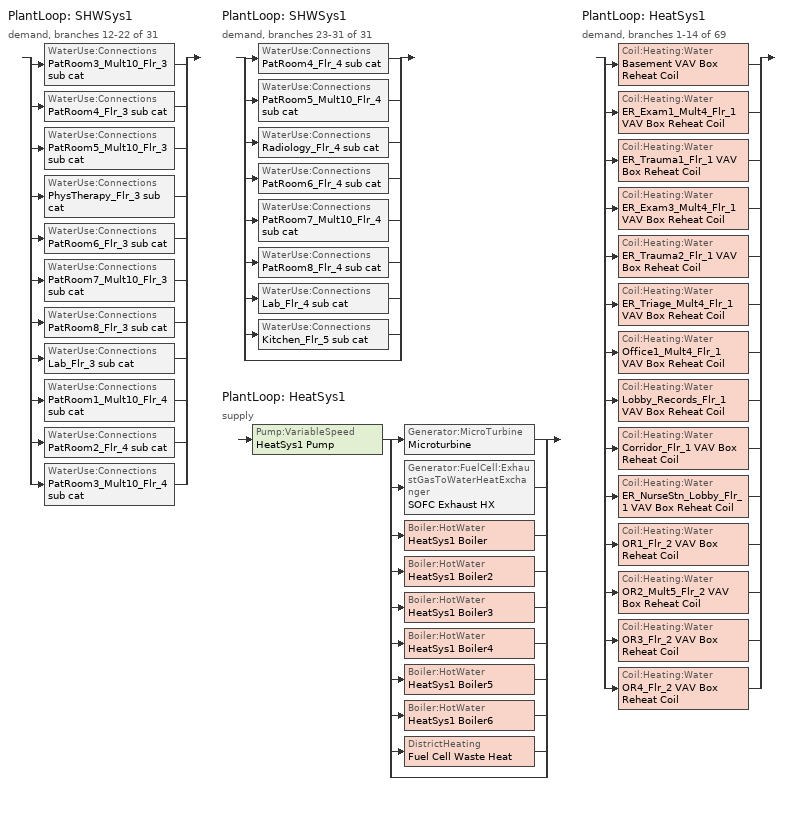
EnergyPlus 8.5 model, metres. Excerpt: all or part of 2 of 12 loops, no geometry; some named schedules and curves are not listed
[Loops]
PlantLoop 'SHWSys1'
 demand, branches 12-22 of 31: split
  | WaterUse:Connections 'PatRoom3_Mult10_Flr_3 sub cat'
  | WaterUse:Connections 'PatRoom4_Flr_3 sub cat'
  | WaterUse:Connections 'PatRoom5_Mult10_Flr_3 sub cat'
  | WaterUse:Connections 'PhysTherapy_Flr_3 sub cat'
  | WaterUse:Connections 'PatRoom6_Flr_3 sub cat'
  | WaterUse:Connections 'PatRoom7_Mult10_Flr_3 sub cat'
  | WaterUse:Connections 'PatRoom8_Flr_3 sub cat'
  | WaterUse:Connections 'Lab_Flr_3 sub cat'
  | WaterUse:Connections 'PatRoom1_Mult10_Flr_4 sub cat'
  | WaterUse:Connections 'PatRoom2_Flr_4 sub cat'
  | WaterUse:Connections 'PatRoom3_Mult10_Flr_4 sub cat'
PlantLoop 'SHWSys1'
 demand, branches 23-31 of 31: split
  | WaterUse:Connections 'PatRoom4_Flr_4 sub cat'
  | WaterUse:Connections 'PatRoom5_Mult10_Flr_4 sub cat'
  | WaterUse:Connections 'Radiology_Flr_4 sub cat'
  | WaterUse:Connections 'PatRoom6_Flr_4 sub cat'
  | WaterUse:Connections 'PatRoom7_Mult10_Flr_4 sub cat'
  | WaterUse:Connections 'PatRoom8_Flr_4 sub cat'
  | WaterUse:Connections 'Lab_Flr_4 sub cat'
  | WaterUse:Connections 'Kitchen_Flr_5 sub cat'
  | bypass
PlantLoop 'HeatSys1'
 supply: Pump:VariableSpeed 'HeatSys1 Pump' > split
  | Generator:MicroTurbine 'Microturbine'
  | Generator:FuelCell:ExhaustGasToWaterHeatExchanger 'SOFC Exhaust HX'
  | Boiler:HotWater 'HeatSys1 Boiler'
  | Boiler:HotWater 'HeatSys1 Boiler2'
  | Boiler:HotWater 'HeatSys1 Boiler3'
  | Boiler:HotWater 'HeatSys1 Boiler4'
  | Boiler:HotWater 'HeatSys1 Boiler5'
  | Boiler:HotWater 'HeatSys1 Boiler6'
  | DistrictHeating 'Fuel Cell Waste Heat'
  | bypass
PlantLoop 'HeatSys1'
 demand, branches 1-14 of 69: split
  | Coil:Heating:Water 'Basement VAV Box Reheat Coil'
  | Coil:Heating:Water 'ER_Exam1_Mult4_Flr_1 VAV Box Reheat Coil'
  | Coil:Heating:Water 'ER_Trauma1_Flr_1 VAV Box Reheat Coil'
  | Coil:Heating:Water 'ER_Exam3_Mult4_Flr_1 VAV Box Reheat Coil'
  | Coil:Heating:Water 'ER_Trauma2_Flr_1 VAV Box Reheat Coil'
  | Coil:Heating:Water 'ER_Triage_Mult4_Flr_1 VAV Box Reheat Coil'
  | Coil:Heating:Water 'Office1_Mult4_Flr_1 VAV Box Reheat Coil'
  | Coil:Heating:Water 'Lobby_Records_Flr_1 VAV Box Reheat Coil'
  | Coil:Heating:Water 'Corridor_Flr_1 VAV Box Reheat Coil'
  | Coil:Heating:Water 'ER_NurseStn_Lobby_Flr_1 VAV Box Reheat Coil'
  | Coil:Heating:Water 'OR1_Flr_2 VAV Box Reheat Coil'
  | Coil:Heating:Water 'OR2_Mult5_Flr_2 VAV Box Reheat Coil'
  | Coil:Heating:Water 'OR3_Flr_2 VAV Box Reheat Coil'
  | Coil:Heating:Water 'OR4_Flr_2 VAV Box Reheat Coil'
[Sizing:Plant]
HeatSys1: Loop Type=Heating; Design Loop Exit Temperature {C}=82; Loop Design Temperature Difference {deltaC}=11
[Coil:Heating:Water] Availability Schedule=ALWAYS_ON; U-Factor Times Area Value {W/K}=AUTOSIZE; Maximum Water Flow Rate {m3/s}=AUTOSIZE; Performance Input Method=UFactorTimesAreaAndDesignWaterFlowRate; Rated Capacity {W}=AUTOSIZE; Rated Inlet Water Temperature {C}=82.2; Rated Inlet Air Temperature {C}=12.8; Rated Outlet Water Temperature {C}=71.1; Rated Outlet Air Temperature {C}=40
Basement VAV Box Reheat Coil; ER_Exam1_Mult4_Flr_1 VAV Box Reheat Coil; ER_Trauma1_Flr_1 VAV Box Reheat Coil; ER_Exam3_Mult4_Flr_1 VAV Box Reheat Coil; ER_Trauma2_Flr_1 VAV Box Reheat Coil; ER_Triage_Mult4_Flr_1 VAV Box Reheat Coil; Office1_Mult4_Flr_1 VAV Box Reheat Coil; Lobby_Records_Flr_1 VAV Box Reheat Coil; Corridor_Flr_1 VAV Box Reheat Coil; ER_NurseStn_Lobby_Flr_1 VAV Box Reheat Coil; OR1_Flr_2 VAV Box Reheat Coil; OR2_Mult5_Flr_2 VAV Box Reheat Coil; OR3_Flr_2 VAV Box Reheat Coil; OR4_Flr_2 VAV Box Reheat Coil
[Pump:VariableSpeed]
HeatSys1 Pump: Design Maximum Flow Rate {m3/s}=AUTOSIZE; Design Pump Head {Pa}=179352; Design Power Consumption {W}=AUTOSIZE; Motor Efficiency=0.9; Fraction of Motor Inefficiencies to Fluid Stream=0; Coefficient 1 of the Part Load Performance Curve=0; Coefficient 2 of the Part Load Performance Curve=1; Coefficient 3 of the Part Load Performance Curve=0; Coefficient 4 of the Part Load Performance Curve=0; Design Minimum Flow Rate {m3/s}=0; Pump Control Type=Intermittent
[Boiler:HotWater] Fuel Type=NATURALGAS; Nominal Thermal Efficiency=0.7925; Efficiency Curve Temperature Evaluation Variable=LeavingBoiler; Normalized Boiler Efficiency Curve=HeatSys1 Boiler Efficiency Curve; Design Water Outlet Temperature {C}=81; Design Water Flow Rate {m3/s}=AUTOSIZE; Maximum Part Load Ratio=1.2; Optimum Part Load Ratio=1; Water Outlet Upper Temperature Limit {C}=95; Boiler Flow Mode=LeavingSetpointModulated
Name | Nominal Capacity {W} | Minimum Part Load Ratio
HeatSys1 Boiler; HeatSys1 Boiler2; HeatSys1 Boiler3 | 2343292 | 0.15
HeatSys1 Boiler4; HeatSys1 Boiler5; HeatSys1 Boiler6 | 1 | 0
[DistrictHeating]
Fuel Cell Waste Heat: Nominal Capacity {W}=2400000; Capacity Fraction Schedule=Fuel Cell Waste Heat Schedule
[PlantLoop]
HeatSys1: Fluid Type=WATER; Plant Equipment Operation Scheme=HeatSys1 Loop Operation Scheme List; Maximum Loop Temperature {C}=100; Minimum Loop Temperature {C}=10; Maximum Loop Flow Rate {m3/s}=AUTOSIZE; Minimum Loop Flow Rate {m3/s}=0; Plant Loop Volume {m3}=AUTOSIZE; Load Distribution Scheme=SequentialLoad; Common Pipe Simulation=None
[PlantEquipmentList]
Stage 7 Heating: SOFC Exhaust HX
Stage 1 Heating: HeatSys1 Boiler, Fuel Cell Waste Heat
Stage 2 Heating: HeatSys1 Boiler, HeatSys1 Boiler2, Fuel Cell Waste Heat
Stage 3 Heating: HeatSys1 Boiler, HeatSys1 Boiler2, HeatSys1 Boiler3, Fuel Cell Waste Heat
Stage 4 Heating: Fuel Cell Waste Heat, HeatSys1 Boiler, HeatSys1 Boiler2, HeatSys1 Boiler3, HeatSys1 Boiler4
Stage 6 Heating: Fuel Cell Waste Heat, HeatSys1 Boiler, HeatSys1 Boiler2, HeatSys1 Boiler3, HeatSys1 Boiler4, HeatSys1 Boiler5, HeatSys1 Boiler6
Stage 5 Heating: Fuel Cell Waste Heat, HeatSys1 Boiler, HeatSys1 Boiler2, HeatSys1 Boiler3, HeatSys1 Boiler4, HeatSys1 Boiler5
[PlantEquipmentOperation:HeatingLoad] Load Range 1 Lower Limit {W}=0; Load Range 1 Upper Limit {W}=1000000000000000
Name | Range 1 Equipment List
Stage 1 Heating Operation Scheme | Stage 1 Heating
Stage 2 Heating Operation Scheme | Stage 2 Heating
Stage 3 Heating Operation Scheme | Stage 3 Heating
Stage 4 Heating Operation Scheme | Stage 4 Heating
Stage 5 Heating Operation Scheme | Stage 5 Heating
Stage 6 Heating Operation Scheme | Stage 6 Heating
Stage 7 Heating Operation Scheme | Stage 7 Heating
[PlantEquipmentOperationSchemes]
HeatSys1 Loop Operation Scheme List: Control Scheme 1=Stage 1 Heating Operation Scheme; Control Scheme 1 Schedule=Stage 1 Heating Schedule; Control Scheme 2=Stage 2 Heating Operation Scheme; Control Scheme 2 Schedule=Stage 2 Heating Schedule; Control Scheme 3=Stage 3 Heating Operation Scheme; Control Scheme 3 Schedule=Stage 3 Heating Schedule; Control Scheme 4=Stage 4 Heating Operation Scheme; Control Scheme 4 Schedule=Stage 4 Heating Schedule; Control Scheme 5=Stage 5 Heating Operation Scheme; Control Scheme 5 Schedule=Stage 5 Heating Schedule; Control Scheme 6=Stage 6 Heating Operation Scheme; Control Scheme 6 Schedule=Stage 6 Heating Schedule
[EnergyManagementSystem:Sensor]
Name | Output:Variable or Output:Meter Index Key | Output:Variable or Output:Meter
BoilerPLR | HeatSys1 Boiler | Boiler Part Load Ratio
T_hws; HWT | HeatSys1 Supply Outlet Node | System Node Temperature
T_hwr | HeatSys1 Supply Inlet Node | System Node Temperature
M_hw1 | HeatSys1 Supply Equipment Outlet Node | System Node Mass Flow Rate
M_hw2 | HeatSys1 Supply Equipment Outlet Node2 | System Node Mass Flow Rate
M_hw3 | HeatSys1 Supply Equipment Outlet Node3 | System Node Mass Flow Rate
M_hw4 | HeatSys1 Supply Equipment Outlet Node4 | System Node Mass Flow Rate
M_hw5 | HeatSys1 Supply Equipment Outlet Node5 | System Node Mass Flow Rate
M_hw6 | HeatSys1 Supply Equipment Outlet Node6 | System Node Mass Flow Rate
G_bp4x | HeatSys1 Boiler4 | Boiler Gas Rate
G_bp5x | HeatSys1 Boiler5 | Boiler Gas Rate
G_bp6x | HeatSys1 Boiler6 | Boiler Gas Rate
m_fuel; Q_mt_fuel_x | Microturbine | Generator Fuel HHV Basis Rate
HDI; T_HW_sup | HeatSys1 Demand Inlet Node | System Node Temperature
HDO | HeatSys1 Demand outlet Node | System Node Temperature
HM; M_Hw | HeatSys1 Demand Inlet Node | System Node Mass Flow Rate
P_FuelCell; P_fcX | SOFC | Generator Produced Electric Power
THW | HeatSys1 Supply Equipment Outlet Node | System Node Temperature
P_mtX | Microturbine | Generator Produced Electric Power
T_mt_exhaustX | Combustion Outlet Node | System Node Temperature
M_mt_exhaustX | Combustion Outlet Node | System Node Mass Flow Rate
G_bp1x | HeatSys1 Boiler | Boiler Gas Rate
G_bp2x | HeatSys1 Boiler2 | Boiler Gas Rate
G_bp3x | HeatSys1 Boiler3 | Boiler Gas Rate
Q_b1x | HeatSys1 Boiler | Boiler Heating Rate
Q_b2x | HeatSys1 Boiler2 | Boiler Heating Rate
Q_b3x | HeatSys1 Boiler3 | Boiler Heating Rate
T_HW_ret | HeatSys1 Demand Outlet Node | System Node Temperature
Q_fc_fuel_x | SOFC | Generator Fuel HHV Basis Rate
M_hw1_1 | M_hw1 | Schedule Value
M_hw2_1 | M_hw2 | Schedule Value
M_hw3_1 | M_hw3 | Schedule Value
P_mtX_1 | P_mtX | Schedule Value
[EnergyManagementSystem:Actuator]
Name | Actuated Component Unique | Actuated Component Type | Actuated Component Control Type
FuelCell_Dispatch | SOFC | On-Site Generator Control | Requested Power
Microturbine_Dispatch | Microturbine | On-Site Generator Control | Requested Power
M_hw1_1A | M_hw1 | Schedule:Constant | Schedule Value
M_hw2_1A | M_hw2 | Schedule:Constant | Schedule Value
M_hw3_1A | M_hw3 | Schedule:Constant | Schedule Value
P_mtX_1A | P_mtX | Schedule:Constant | Schedule Value
[EnergyManagementSystem:OutputVariable] Type of Data in Variable=Averaged; Update Frequency=SystemTimestep; EMS Program or Subroutine=dispatch_microturbine
Name | EMS Variable
fuelcell_dispatch | fuelcell_dispatch
microturbine_dispatch | microturbine_dispatch
[SetpointManager:Scheduled]
HeatSys1 Loop Setpoint Manager: Control Variable=Temperature; Schedule=HW-Loop-Temp-Schedule; Setpoint Node or NodeList=HeatSys1 Supply Outlet Node
[Generator:MicroTurbine]
Microturbine: Reference Electrical Power Output {W}=500000; Minimum Full Load Electrical Power Output {W}=130000; Maximum Full Load Electrical Power Output {W}=500000; Reference Electrical Efficiency Using Lower Heating Value=0.28; Reference Combustion Air Inlet Temperature {C}=15; Reference Combustion Air Inlet Humidity Ratio {kgWater/kgDryAir}=0.00638; Reference Elevation {m}=0; Electrical Power Function of Temperature and Elevation Curve=Capstone C65 Power_vs_Temp_Elev; Electrical Efficiency Function of Temperature Curve=Capstone C65 Efficiency_vs_Temp; Electrical Efficiency Function of Part Load Ratio Curve=Capstone C65 Efficiency_vs_PLR; Fuel Type=NaturalGas; Fuel Higher Heating Value {kJ/kg}=50000; Fuel Lower Heating Value {kJ/kg}=45450; Standby Power {W}=0; Ancillary Power {W}=0; Reference Thermal Efficiency Using Lower Heat Value=0.576; Reference Inlet Water Temperature {C}=62; Heat Recovery Water Flow Operating Mode=InternalControl; Reference Heat Recovery Water Flow Rate {m3/s}=0.01845; Thermal Efficiency Function of Temperature and Elevation Curve=Capstone C65 ThermalEff_vs_Temp_Elev; Heat Recovery Rate Function of Part Load Ratio Curve=Capstone C65 HeatRecoveryRate_vs_PLR; Heat Recovery Rate Function of Inlet Water Temperature Curve=Capstone C65 HeatRecoveryRate_vs_InletTemp; Heat Recovery Rate Function of Water Flow Rate Curve=Capstone C65 HeatRecoveryRate_vs_WaterFlow; Minimum Heat Recovery Water Flow Rate {m3/s}=0.00625; Maximum Heat Recovery Water Flow Rate {m3/s}=0.03125; Maximum Heat Recovery Water Temperature {C}=90; Reference Exhaust Air Mass Flow Rate {kg/s}=3.06178; Exhaust Air Flow Rate Function of Temperature Curve=Capstone C65 ExhAirFlowRate_vs_InletTemp; Exhaust Air Flow Rate Function of Part Load Ratio Curve=Capstone C65 ExhAirFlowRate_vs_PLR; Nominal Exhaust Air Outlet Temperature=308.9; Exhaust Air Temperature Function of Temperature Curve=Capstone C65 ExhaustTemp_vs_InletTemp; Exhaust Air Temperature Function of Part Load Ratio Curve=Capstone C65 ExhaustTemp_vs_PLR
[Generator:FuelCell]
SOFC: Power Module=SOFC Power Module; Air Supply=SOFC Air Supply; Fuel Supply=SOFC Fuel Supply; Water Supply=SOFC Water Supply; Auxiliary Heater=SOFC Auxiliary Heater; Heat Exchanger=SOFC Exhaust HX; Electrical Storage=SOFC Battery; Inverter=SOFC Inverter
[Generator:FuelCell:AirSupply]
SOFC Air Supply: Blower Power Curve=FCT Blower Power Curve; Blower Heat Loss Factor=1; Air Supply Rate Calculation Mode=QuadraticFunctionofElectricPower; Air Rate Function of Electric Power Curve=FCT Excess Air Ratio Curve; Air Rate Air Temperature Coefficient=0.00283507; Air Intake Heat Recovery Mode=NoRecovery; Air Supply Constituent Mode=AmbientAir
[Generator:FuelCell:WaterSupply]
SOFC Water Supply: Reformer Water Flow Rate Function of Fuel Rate Curve=Null Quadratic; Reformer Water Pump Power Function of Fuel Rate Curve=Null Cubic; Pump Heat Loss Factor=0; Water Temperature Modeling Mode=MainsWaterTemperature
[Generator:FuelCell:ExhaustGasToWaterHeatExchanger]
SOFC Exhaust HX: Heat Recovery Water Maximum Flow Rate {m3/s}=0.000001; Heat Exchanger Calculation Method=FixedEffectiveness; Method 1 Heat Exchanger Effectiveness=0.97; Method 4 hxl1 Coefficient=-.000196; Method 4 hxl2 Coefficient=0.0031; Method 4 Condensation Threshold {C}=35
[Generator:FuelCell:ElectricalStorage]
SOFC Battery: Choice of Model=SimpleEfficiencyWithConstraints; Nominal Charging Energetic Efficiency=1; Nominal Discharging Energetic Efficiency=1; Simple Maximum Capacity {J}=0; Simple Maximum Power Draw {W}=0; Simple Maximum Power Store {W}=0; Initial Charge State {J}=0
[Generator:FuelCell:Inverter]
SOFC Inverter: Inverter Efficiency Calculation Mode=Quadratic; Efficiency Function of DC Power Curve=Inverter Efficiency Curve
[Generator:FuelSupply]
SOFC Fuel Supply: Fuel Temperature Modeling Mode=TemperatureFromAirNode; Compressor Power Multiplier Function of Fuel Rate Curve=Null Cubic; Fuel Type=GaseousConstituents; Number of Constituents in Gaseous Constituent Fuel Supply=8; Constituent 1=Methane; Constituent 1 Molar Fraction=0.949; Constituent 2=CarbonDioxide; Constituent 2 Molar Fraction=0.007; Constituent 3=Nitrogen; Constituent 3 Molar Fraction=0.016; Constituent 4=Ethane; Constituent 4 Molar Fraction=0.025; Constituent 5=Propane; Constituent 5 Molar Fraction=0.002; Constituent 6=Butane; Constituent 6 Molar Fraction=0.0006; Constituent 7=Pentane; Constituent 7 Molar Fraction=0.0002; Constituent 8=Oxygen; Constituent 8 Molar Fraction=0.0002
[ElectricLoadCenter:Generators]
Prime Movers: Generator 1=SOFC; Generator 1 Rated Electric Power Output {W}=600000; Generator 1 Availability Schedule=ALWAYS_ON; Generator 1 Rated Thermal to Electrical Power Ratio=1.5; Generator 2=Microturbine; Generator 2 Rated Electric Power Output {W}=500000; Generator 2 Availability Schedule=ALWAYS_ON; Generator 2 Rated Thermal to Electrical Power Ratio=2.05
[ElectricLoadCenter:Distribution]
Electric Load Prime Movers: Generator List=Prime Movers; Generator Operation Scheme Type=FollowThermal; Generator Demand Limit Scheme Purchased Electric Demand Limit {W}=0; Generator Track Schedule Name Scheme Schedule=GeneratorSchedule; Electrical Buss Type=AlternatingCurrent
[WaterUse:Equipment]
Name | Peak Flow Rate {m3/s} | Flow Rate Fraction Schedule | Target Temperature Schedule | Hot Water Supply Temperature Schedule | Zone | Sensible Fraction Schedule | Latent Fraction Schedule
PatRoom3_Mult10_Flr_3 sub cat | 1.05556e-06 | BLDG_SWH_EXTD_SCH | PatRoom3_Mult10_Flr_3 sub cat Temp Sched | PatRoom3_Mult10_Flr_3 sub catHot Supply Temp Sched | PatRoom3_Mult10_Flr_3 | PatRoom3_Mult10_Flr_3 sub cat Sensible fract sched | PatRoom3_Mult10_Flr_3 sub cat Latent fract sched
PatRoom4_Flr_3 sub cat | 1.05556e-06 | BLDG_SWH_EXTD_SCH | PatRoom4_Flr_3 sub cat Temp Sched | PatRoom4_Flr_3 sub catHot Supply Temp Sched | PatRoom4_Flr_3 | PatRoom4_Flr_3 sub cat Sensible fract sched | PatRoom4_Flr_3 sub cat Latent fract sched
PatRoom5_Mult10_Flr_3 sub cat | 1.05556e-06 | BLDG_SWH_EXTD_SCH | PatRoom5_Mult10_Flr_3 sub cat Temp Sched | PatRoom5_Mult10_Flr_3 sub catHot Supply Temp Sched | PatRoom5_Mult10_Flr_3 | PatRoom5_Mult10_Flr_3 sub cat Sensible fract sched | PatRoom5_Mult10_Flr_3 sub cat Latent fract sched
PhysTherapy_Flr_3 sub cat | 1.05556e-06 | BLDG_SWH_SCH | PhysTherapy_Flr_3 sub cat Temp Sched | PhysTherapy_Flr_3 sub catHot Supply Temp Sched | PhysTherapy_Flr_3 | PhysTherapy_Flr_3 sub cat Sensible fract sched | PhysTherapy_Flr_3 sub cat Latent fract sched
PatRoom6_Flr_3 sub cat | 1.05556e-06 | BLDG_SWH_EXTD_SCH | PatRoom6_Flr_3 sub cat Temp Sched | PatRoom6_Flr_3 sub catHot Supply Temp Sched | PatRoom6_Flr_3 | PatRoom6_Flr_3 sub cat Sensible fract sched | PatRoom6_Flr_3 sub cat Latent fract sched
PatRoom7_Mult10_Flr_3 sub cat | 1.05556e-06 | BLDG_SWH_EXTD_SCH | PatRoom7_Mult10_Flr_3 sub cat Temp Sched | PatRoom7_Mult10_Flr_3 sub catHot Supply Temp Sched | PatRoom7_Mult10_Flr_3 | PatRoom7_Mult10_Flr_3 sub cat Sensible fract sched | PatRoom7_Mult10_Flr_3 sub cat Latent fract sched
PatRoom8_Flr_3 sub cat | 1.05556e-06 | BLDG_SWH_EXTD_SCH | PatRoom8_Flr_3 sub cat Temp Sched | PatRoom8_Flr_3 sub catHot Supply Temp Sched | PatRoom8_Flr_3 | PatRoom8_Flr_3 sub cat Sensible fract sched | PatRoom8_Flr_3 sub cat Latent fract sched
Lab_Flr_3 sub cat | 2.11111e-06 | BLDG_SWH_SCH | Lab_Flr_3 sub cat Temp Sched | Lab_Flr_3 sub catHot Supply Temp Sched | Lab_Flr_3 | Lab_Flr_3 sub cat Sensible fract sched | Lab_Flr_3 sub cat Latent fract sched
PatRoom1_Mult10_Flr_4 sub cat | 1.05556e-06 | BLDG_SWH_EXTD_SCH | PatRoom1_Mult10_Flr_4 sub cat Temp Sched | PatRoom1_Mult10_Flr_4 sub catHot Supply Temp Sched | PatRoom1_Mult10_Flr_4 | PatRoom1_Mult10_Flr_4 sub cat Sensible fract sched | PatRoom1_Mult10_Flr_4 sub cat Latent fract sched
PatRoom2_Flr_4 sub cat | 1.05556e-06 | BLDG_SWH_EXTD_SCH | PatRoom2_Flr_4 sub cat Temp Sched | PatRoom2_Flr_4 sub catHot Supply Temp Sched | PatRoom2_Flr_4 | PatRoom2_Flr_4 sub cat Sensible fract sched | PatRoom2_Flr_4 sub cat Latent fract sched
PatRoom3_Mult10_Flr_4 sub cat | 1.05556e-06 | BLDG_SWH_EXTD_SCH | PatRoom3_Mult10_Flr_4 sub cat Temp Sched | PatRoom3_Mult10_Flr_4 sub catHot Supply Temp Sched | PatRoom3_Mult10_Flr_4 | PatRoom3_Mult10_Flr_4 sub cat Sensible fract sched | PatRoom3_Mult10_Flr_4 sub cat Latent fract sched
PatRoom4_Flr_4 sub cat | 1.05556e-06 | BLDG_SWH_EXTD_SCH | PatRoom4_Flr_4 sub cat Temp Sched | PatRoom4_Flr_4 sub catHot Supply Temp Sched | PatRoom4_Flr_4 | PatRoom4_Flr_4 sub cat Sensible fract sched | PatRoom4_Flr_4 sub cat Latent fract sched
PatRoom5_Mult10_Flr_4 sub cat | 1.05556e-06 | BLDG_SWH_EXTD_SCH | PatRoom5_Mult10_Flr_4 sub cat Temp Sched | PatRoom5_Mult10_Flr_4 sub catHot Supply Temp Sched | PatRoom5_Mult10_Flr_4 | PatRoom5_Mult10_Flr_4 sub cat Sensible fract sched | PatRoom5_Mult10_Flr_4 sub cat Latent fract sched
Radiology_Flr_4 sub cat | 1.05556e-06 | BLDG_SWH_EXTD_SCH | Radiology_Flr_4 sub cat Temp Sched | Radiology_Flr_4 sub catHot Supply Temp Sched | Radiology_Flr_4 | Radiology_Flr_4 sub cat Sensible fract sched | Radiology_Flr_4 sub cat Latent fract sched
PatRoom6_Flr_4 sub cat | 1.05556e-06 | BLDG_SWH_EXTD_SCH | PatRoom6_Flr_4 sub cat Temp Sched | PatRoom6_Flr_4 sub catHot Supply Temp Sched | PatRoom6_Flr_4 | PatRoom6_Flr_4 sub cat Sensible fract sched | PatRoom6_Flr_4 sub cat Latent fract sched
PatRoom7_Mult10_Flr_4 sub cat | 1.05556e-06 | BLDG_SWH_EXTD_SCH | PatRoom7_Mult10_Flr_4 sub cat Temp Sched | PatRoom7_Mult10_Flr_4 sub catHot Supply Temp Sched | PatRoom7_Mult10_Flr_4 | PatRoom7_Mult10_Flr_4 sub cat Sensible fract sched | PatRoom7_Mult10_Flr_4 sub cat Latent fract sched
PatRoom8_Flr_4 sub cat | 1.05556e-06 | BLDG_SWH_EXTD_SCH | PatRoom8_Flr_4 sub cat Temp Sched | PatRoom8_Flr_4 sub catHot Supply Temp Sched | PatRoom8_Flr_4 | PatRoom8_Flr_4 sub cat Sensible fract sched | PatRoom8_Flr_4 sub cat Latent fract sched
Lab_Flr_4 sub cat | 2.11111e-06 | BLDG_SWH_SCH | Lab_Flr_4 sub cat Temp Sched | Lab_Flr_4 sub catHot Supply Temp Sched | Lab_Flr_4 | Lab_Flr_4 sub cat Sensible fract sched | Lab_Flr_4 sub cat Latent fract sched
Kitchen_Flr_5 sub cat | 6.05918e-05 | BLDG_SWH_EXTD_SCH | Kitchen_Flr_5 sub cat Temp Sched | Kitchen_Flr_5 sub catHot Supply Temp Sched | Kitchen_Flr_5 | Kitchen_Flr_5 sub cat Sensible fract sched | Kitchen_Flr_5 sub cat Latent fract sched
[WaterUse:Connections]
Name | Water Use Equipment 1
PatRoom3_Mult10_Flr_3 sub cat | PatRoom3_Mult10_Flr_3 sub cat
PatRoom4_Flr_3 sub cat | PatRoom4_Flr_3 sub cat
PatRoom5_Mult10_Flr_3 sub cat | PatRoom5_Mult10_Flr_3 sub cat
PhysTherapy_Flr_3 sub cat | PhysTherapy_Flr_3 sub cat
PatRoom6_Flr_3 sub cat | PatRoom6_Flr_3 sub cat
PatRoom7_Mult10_Flr_3 sub cat | PatRoom7_Mult10_Flr_3 sub cat
PatRoom8_Flr_3 sub cat | PatRoom8_Flr_3 sub cat
Lab_Flr_3 sub cat | Lab_Flr_3 sub cat
PatRoom1_Mult10_Flr_4 sub cat | PatRoom1_Mult10_Flr_4 sub cat
PatRoom2_Flr_4 sub cat | PatRoom2_Flr_4 sub cat
PatRoom3_Mult10_Flr_4 sub cat | PatRoom3_Mult10_Flr_4 sub cat
PatRoom4_Flr_4 sub cat | PatRoom4_Flr_4 sub cat
PatRoom5_Mult10_Flr_4 sub cat | PatRoom5_Mult10_Flr_4 sub cat
Radiology_Flr_4 sub cat | Radiology_Flr_4 sub cat
PatRoom6_Flr_4 sub cat | PatRoom6_Flr_4 sub cat
PatRoom7_Mult10_Flr_4 sub cat | PatRoom7_Mult10_Flr_4 sub cat
PatRoom8_Flr_4 sub cat | PatRoom8_Flr_4 sub cat
Lab_Flr_4 sub cat | Lab_Flr_4 sub cat
Kitchen_Flr_5 sub cat | Kitchen_Flr_5 sub cat
[Schedule:Compact]
ALWAYS_ON: Through: 12/31, For: AllDays, Until: 24:00, 1
HW-Loop-Temp-Schedule: Through: 12/31, For: AllDays, Until: 24:00, 82
[Schedule:Constant]
Name | Hourly Value
Stage 1 Heating Schedule; Stage 2 Heating Schedule; Stage 3 Heating Schedule; Stage 4 Heating Schedule; Stage 5 Heating Schedule; Fuel Cell Waste Heat Schedule | 0
Stage 6 Heating Schedule; M_hw1; M_hw2; M_hw3; P_mtX | 1
[Curve:Quadratic]
Name | Coefficient1 Constant | Coefficient2 x | Coefficient3 x**2 | Minimum Value of x | Maximum Value of x | Input Unit Type for X | Output Unit Type
Capstone C65 HeatRecoveryRate_vs_PLR | 1 | 0 | 0 | 0.03 | 1
Capstone C65 HeatRecoveryRate_vs_InletTemp | 0.7516 | 0.00414 | 0 | 29.44 | 85 | Temperature | Dimensionless
Capstone C65 HeatRecoveryRate_vs_WaterFlow | 0.83 | 88.76138 | -8541.83 | 0.00157726 | 0.00378543 | VolumetricFlow | Dimensionless
HeatSys1 Boiler Efficiency Curve | 1 | 0 | 0 | 0 | 1
[Curve:Cubic]
Name | Coefficient1 Constant | Coefficient2 x | Coefficient3 x**2 | Coefficient4 x**3 | Minimum Value of x | Maximum Value of x | Input Unit Type for X | Output Unit Type
Capstone C65 ExhAirFlowRate_vs_InletTemp | 0.983742 | 6.76623e-05 | 5.35766e-05 | -2.12819e-06 | -20 | 50 | Temperature | Dimensionless
Capstone C65 ExhAirFlowRate_vs_PLR | 0.272074 | 1.313337 | -1.04808 | 0.462166 | 0.03 | 1
Capstone C65 Efficiency_vs_Temp | 1.04022 | -0.0017314 | -6.49704e-05 | 5.13317e-07 | -20 | 50 | Temperature | Dimensionless
Capstone C65 Efficiency_vs_PLR | 0.21529 | 2.561463 | -3.24613 | 1.497306 | 0.03 | 1
[Curve:Bicubic]
Capstone C65 ThermalEff_vs_Temp_Elev: Coefficient1 Constant=0.935538; Coefficient2 x=0.00541992; Coefficient3 x**2=-7.8902e-05; Coefficient4 y=-1.74338e-05; Coefficient5 y**2=-2.51197e-08; Coefficient6 x*y=-4.50373e-06; Coefficient7 x**3=1.49283e-06; Coefficient8 y**3=2.16866e-12; Coefficient9 x**2*y=1.93982e-08; Coefficient10 x*y**2=6.73429e-10; Minimum Value of x=-17.8; Maximum Value of x=48.9; Minimum Value of y=0; Maximum Value of y=3048
[Curve:Biquadratic]
Capstone C65 Power_vs_Temp_Elev: Coefficient1 Constant=1.20277; Coefficient2 x=-0.0096713; Coefficient3 x**2=-4.86079e-06; Coefficient4 y=-0.000154239; Coefficient5 y**2=9.11142e-09; Coefficient6 x*y=8.79789e-07; Minimum Value of x=-17.8; Maximum Value of x=50; Minimum Value of y=0; Maximum Value of y=3050; Input Unit Type for X=Temperature; Input Unit Type for Y=Distance; Output Unit Type=Dimensionless
